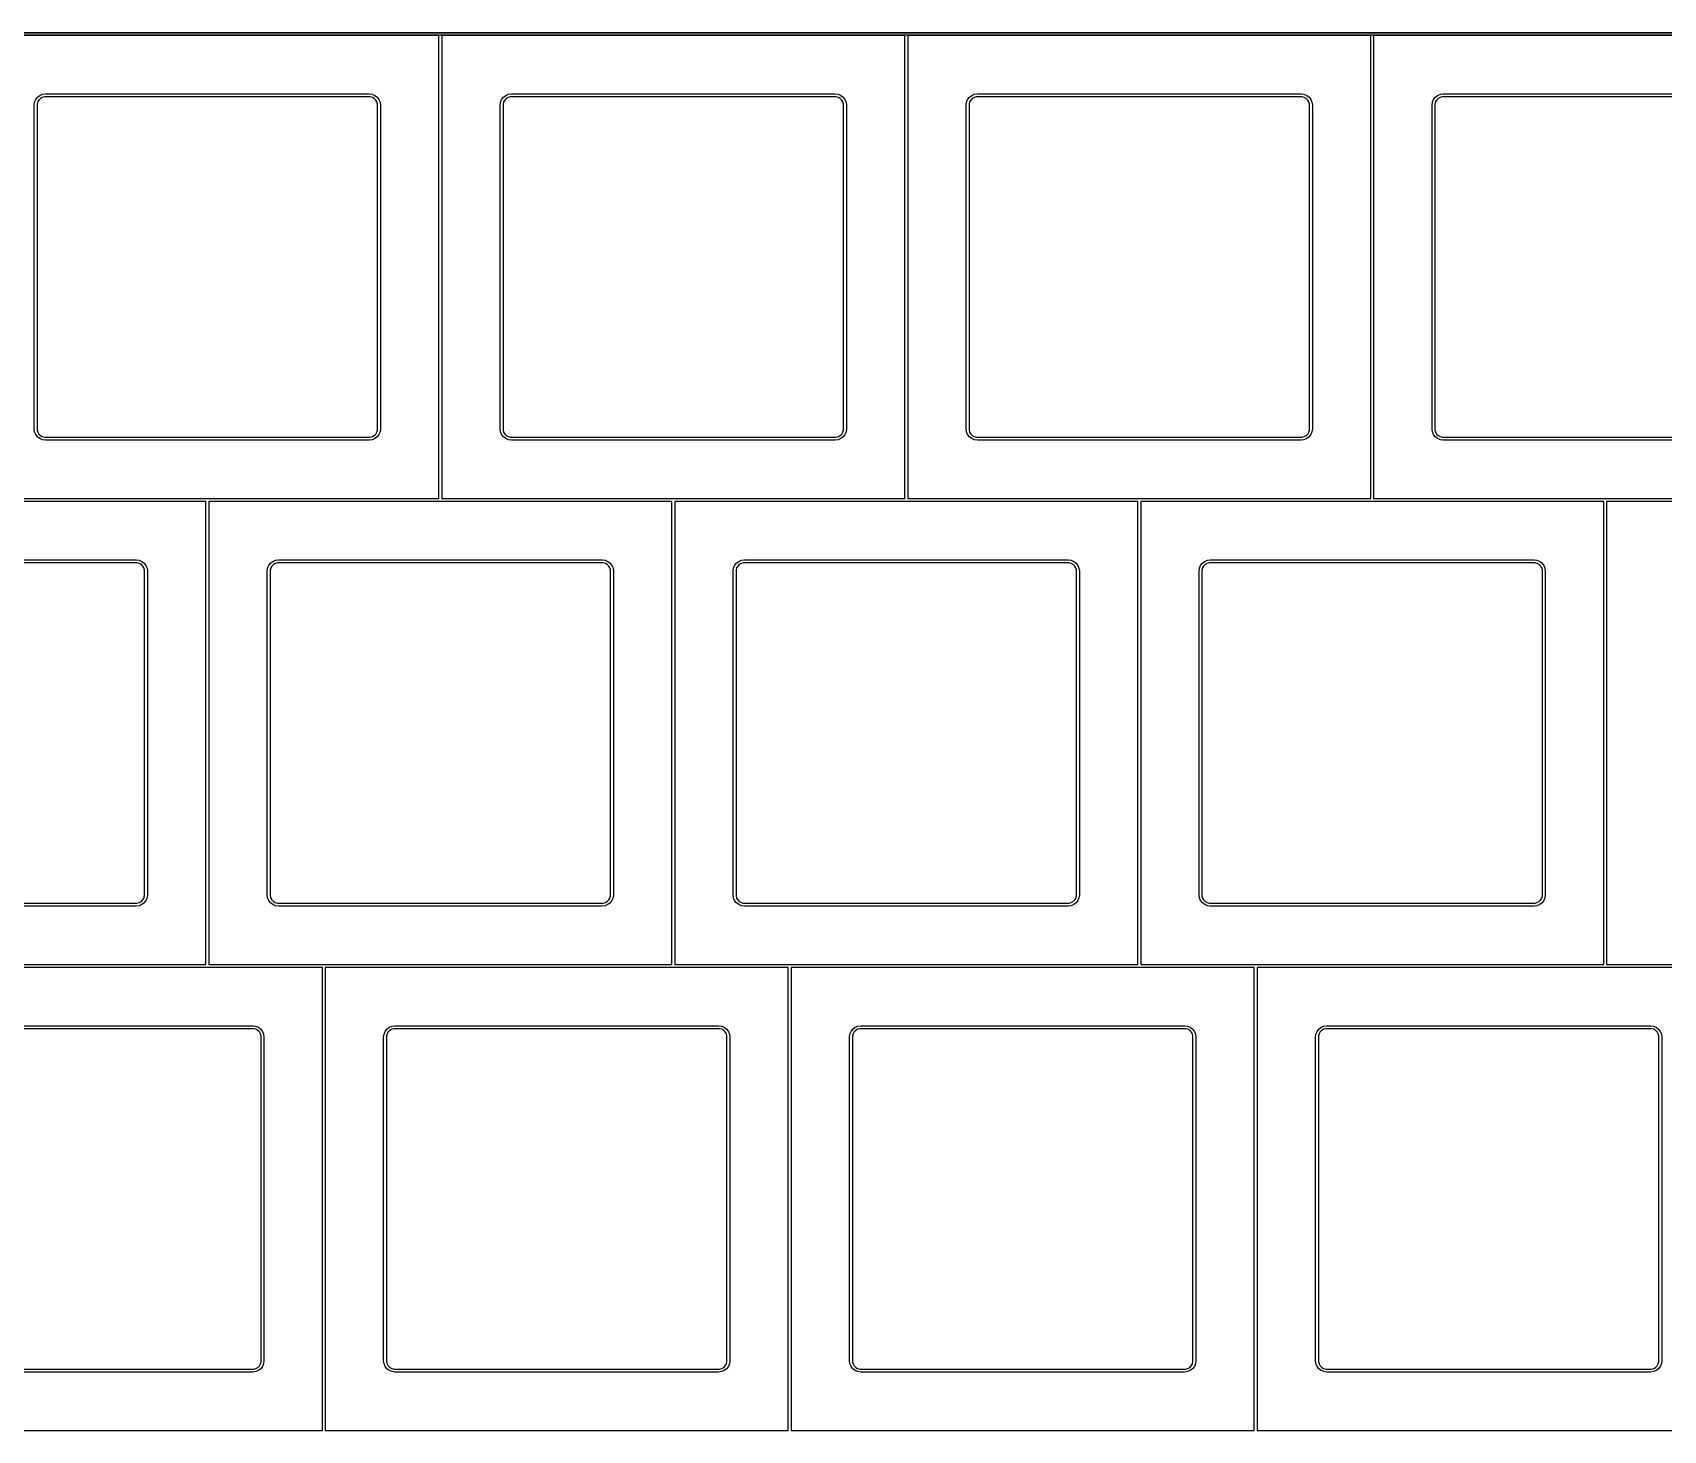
# Model space of a CAD drawing. Extents: x -14 to 295, y -179 to 10.
# Drawn here: x 144.9 to 211.4, y -47.4 to 9.6 of the extents above; entities that cross this region are included whole.
import ezdxf

# ---------------------------------------------------------------- set-up
doc = ezdxf.new("R2010")
doc.units = 0
doc.layers.add('BLACK', color=7, linetype='CONTINUOUS')

msp = doc.modelspace()

# ---------------------------------------------------------------- linework, layer by layer
at = {"layer": 'BLACK', "linetype": 'CONTINUOUS'}
for p, q in [((-1.25, 9.55), (294, 9.55)), ((294, 9.45), (-1.25, 9.45)), ((142.5, 9.56), (161.5, 9.56)), ((161.44, 9.44), (142.56, 9.44)), ((161.44, -9.44), (161.44, 9.44)), ((161.5, 9.56), (180.5, 9.56)), ((161.56, 9.44), (161.56, -9.44)), ((180.44, 9.44), (161.56, 9.44)), ((180.44, -9.44), (180.44, 9.44)), ((180.5, 9.56), (199.5, 9.56)), ((180.56, 9.44), (180.56, -9.44)), ((199.44, 9.44), (180.56, 9.44)), ((199.44, -9.44), (199.44, 9.44)), ((199.5, 9.56), (218.5, 9.56)), ((199.56, 9.44), (199.56, -9.44)), ((218.44, 9.44), (199.56, 9.44)), ((144.94, 6.6), (144.955674, 6.719057)), ((144.955674, 6.719057), (145.001628, 6.83)), ((145.001628, 6.83), (145.074731, 6.925269)), ((145.08317, 6.731235), (145.06, 6.644762)), ((145.074731, 6.925269), (145.17, 6.998372)), ((145.127932, 6.808765), (145.08317, 6.731235)), ((145.191235, 6.872068), (145.127932, 6.808765)), ((145.17, 6.998372), (145.280943, 7.044326)), ((145.268765, 6.91683), (145.191235, 6.872068)), ((145.355238, 6.94), (145.268765, 6.91683)), ((145.280943, 7.044326), (145.4, 7.06)), ((145.4, 6.94), (145.355238, 6.94)), ((145.4, 7.06), (158.6, 7.06)), ((158.6, 6.94), (145.4, 6.94)), ((158.6, 7.06), (158.719057, 7.044326)), ((158.644762, 6.94), (158.6, 6.94)), ((158.731235, 6.91683), (158.644762, 6.94)), ((158.719057, 7.044326), (158.83, 6.998372)), ((158.808765, 6.872068), (158.731235, 6.91683)), ((158.872068, 6.808765), (158.808765, 6.872068)), ((158.83, 6.998372), (158.925269, 6.925269)), ((158.91683, 6.731235), (158.872068, 6.808765)), ((158.94, 6.644762), (158.91683, 6.731235)), ((158.925269, 6.925269), (158.998372, 6.83)), ((158.998372, 6.83), (159.044326, 6.719057)), ((159.044326, 6.719057), (159.06, 6.6)), ((163.94, 6.6), (163.955674, 6.719057)), ((163.955674, 6.719057), (164.001628, 6.83)), ((164.001628, 6.83), (164.074731, 6.925269)), ((164.08317, 6.731235), (164.06, 6.644762)), ((164.074731, 6.925269), (164.17, 6.998372)), ((164.127932, 6.808765), (164.08317, 6.731235)), ((164.191235, 6.872068), (164.127932, 6.808765)), ((164.17, 6.998372), (164.280943, 7.044326)), ((164.268765, 6.91683), (164.191235, 6.872068)), ((164.355238, 6.94), (164.268765, 6.91683)), ((164.280943, 7.044326), (164.4, 7.06)), ((164.4, 6.94), (164.355238, 6.94)), ((164.4, 7.06), (177.6, 7.06)), ((177.6, 6.94), (164.4, 6.94)), ((177.6, 7.06), (177.719057, 7.044326)), ((177.644762, 6.94), (177.6, 6.94)), ((177.731235, 6.91683), (177.644762, 6.94)), ((177.719057, 7.044326), (177.83, 6.998372)), ((177.808765, 6.872068), (177.731235, 6.91683)), ((177.872068, 6.808765), (177.808765, 6.872068)), ((177.83, 6.998372), (177.925269, 6.925269)), ((177.91683, 6.731235), (177.872068, 6.808765)), ((177.94, 6.644762), (177.91683, 6.731235)), ((177.925269, 6.925269), (177.998372, 6.83)), ((177.998372, 6.83), (178.044326, 6.719057)), ((178.044326, 6.719057), (178.06, 6.6)), ((182.94, 6.6), (182.955674, 6.719057)), ((182.955674, 6.719057), (183.001628, 6.83)), ((183.001628, 6.83), (183.074731, 6.925269)), ((183.08317, 6.731235), (183.06, 6.644762)), ((183.074731, 6.925269), (183.17, 6.998372)), ((183.127932, 6.808765), (183.08317, 6.731235)), ((183.191235, 6.872068), (183.127932, 6.808765)), ((183.17, 6.998372), (183.280943, 7.044326)), ((183.268765, 6.91683), (183.191235, 6.872068)), ((183.355238, 6.94), (183.268765, 6.91683)), ((183.280943, 7.044326), (183.4, 7.06)), ((183.4, 6.94), (183.355238, 6.94)), ((183.4, 7.06), (196.6, 7.06)), ((196.6, 6.94), (183.4, 6.94)), ((196.6, 7.06), (196.719057, 7.044326)), ((196.644762, 6.94), (196.6, 6.94)), ((196.731235, 6.91683), (196.644762, 6.94)), ((196.719057, 7.044326), (196.83, 6.998372)), ((196.808765, 6.872068), (196.731235, 6.91683)), ((196.872068, 6.808765), (196.808765, 6.872068)), ((196.83, 6.998372), (196.925269, 6.925269)), ((196.91683, 6.731235), (196.872068, 6.808765)), ((196.94, 6.644762), (196.91683, 6.731235)), ((196.925269, 6.925269), (196.998372, 6.83)), ((196.998372, 6.83), (197.044326, 6.719057)), ((197.044326, 6.719057), (197.06, 6.6)), ((201.94, 6.6), (201.955674, 6.719057)), ((201.955674, 6.719057), (202.001628, 6.83)), ((202.001628, 6.83), (202.074731, 6.925269)), ((202.08317, 6.731235), (202.06, 6.644762)), ((202.074731, 6.925269), (202.17, 6.998372)), ((202.127932, 6.808765), (202.08317, 6.731235)), ((202.191235, 6.872068), (202.127932, 6.808765)), ((202.17, 6.998372), (202.280943, 7.044326)), ((202.268765, 6.91683), (202.191235, 6.872068)), ((202.355238, 6.94), (202.268765, 6.91683)), ((202.280943, 7.044326), (202.4, 7.06)), ((202.4, 6.94), (202.355238, 6.94)), ((202.4, 7.06), (215.6, 7.06)), ((215.6, 6.94), (202.4, 6.94)), ((144.94, -6.6), (144.94, 6.6)), ((145.06, 6.644762), (145.06, 6.6)), ((145.06, 6.6), (145.06, -6.6)), ((158.94, 6.6), (158.94, 6.644762)), ((158.94, -6.6), (158.94, 6.6)), ((159.06, 6.6), (159.06, -6.6)), ((163.94, -6.6), (163.94, 6.6)), ((164.06, 6.644762), (164.06, 6.6)), ((164.06, 6.6), (164.06, -6.6)), ((177.94, 6.6), (177.94, 6.644762)), ((177.94, -6.6), (177.94, 6.6)), ((178.06, 6.6), (178.06, -6.6)), ((182.94, -6.6), (182.94, 6.6)), ((183.06, 6.644762), (183.06, 6.6)), ((183.06, 6.6), (183.06, -6.6)), ((196.94, 6.6), (196.94, 6.644762)), ((196.94, -6.6), (196.94, 6.6)), ((197.06, 6.6), (197.06, -6.6)), ((201.94, -6.6), (201.94, 6.6)), ((202.06, 6.644762), (202.06, 6.6)), ((202.06, 6.6), (202.06, -6.6)), ((144.955674, -6.719057), (144.94, -6.6)), ((145.06, -6.6), (145.06, -6.644762)), ((145.06, -6.644762), (145.08317, -6.731235)), ((158.91683, -6.731235), (158.94, -6.644762)), ((158.94, -6.644762), (158.94, -6.6)), ((159.06, -6.6), (159.044326, -6.719057)), ((163.955674, -6.719057), (163.94, -6.6)), ((164.06, -6.6), (164.06, -6.644762)), ((164.06, -6.644762), (164.08317, -6.731235)), ((177.91683, -6.731235), (177.94, -6.644762)), ((177.94, -6.644762), (177.94, -6.6)), ((178.06, -6.6), (178.044326, -6.719057)), ((182.955674, -6.719057), (182.94, -6.6)), ((183.06, -6.6), (183.06, -6.644762)), ((183.06, -6.644762), (183.08317, -6.731235)), ((196.91683, -6.731235), (196.94, -6.644762)), ((196.94, -6.644762), (196.94, -6.6)), ((197.06, -6.6), (197.044326, -6.719057)), ((201.955674, -6.719057), (201.94, -6.6)), ((202.06, -6.6), (202.06, -6.644762)), ((202.06, -6.644762), (202.08317, -6.731235)), ((145.001628, -6.83), (144.955674, -6.719057)), ((145.074731, -6.925269), (145.001628, -6.83)), ((145.17, -6.998372), (145.074731, -6.925269)), ((145.08317, -6.731235), (145.127932, -6.808765)), ((145.127932, -6.808765), (145.191235, -6.872068)), ((145.280943, -7.044326), (145.17, -6.998372)), ((145.191235, -6.872068), (145.268765, -6.91683)), ((145.268765, -6.91683), (145.355238, -6.94)), ((145.4, -7.06), (145.280943, -7.044326)), ((145.355238, -6.94), (145.4, -6.94)), ((145.4, -6.94), (158.6, -6.94)), ((158.6, -7.06), (145.4, -7.06)), ((158.6, -6.94), (158.644762, -6.94)), ((158.719057, -7.044326), (158.6, -7.06)), ((158.644762, -6.94), (158.731235, -6.91683)), ((158.83, -6.998372), (158.719057, -7.044326)), ((158.731235, -6.91683), (158.808765, -6.872068)), ((158.808765, -6.872068), (158.872068, -6.808765)), ((158.925269, -6.925269), (158.83, -6.998372)), ((158.872068, -6.808765), (158.91683, -6.731235)), ((158.998372, -6.83), (158.925269, -6.925269)), ((159.044326, -6.719057), (158.998372, -6.83)), ((164.001628, -6.83), (163.955674, -6.719057)), ((164.074731, -6.925269), (164.001628, -6.83)), ((164.17, -6.998372), (164.074731, -6.925269)), ((164.08317, -6.731235), (164.127932, -6.808765)), ((164.127932, -6.808765), (164.191235, -6.872068)), ((164.280943, -7.044326), (164.17, -6.998372)), ((164.191235, -6.872068), (164.268765, -6.91683)), ((164.268765, -6.91683), (164.355238, -6.94)), ((164.4, -7.06), (164.280943, -7.044326)), ((164.355238, -6.94), (164.4, -6.94)), ((164.4, -6.94), (177.6, -6.94)), ((177.6, -7.06), (164.4, -7.06)), ((177.6, -6.94), (177.644762, -6.94)), ((177.719057, -7.044326), (177.6, -7.06)), ((177.644762, -6.94), (177.731235, -6.91683)), ((177.83, -6.998372), (177.719057, -7.044326)), ((177.731235, -6.91683), (177.808765, -6.872068)), ((177.808765, -6.872068), (177.872068, -6.808765)), ((177.925269, -6.925269), (177.83, -6.998372)), ((177.872068, -6.808765), (177.91683, -6.731235)), ((177.998372, -6.83), (177.925269, -6.925269)), ((178.044326, -6.719057), (177.998372, -6.83)), ((183.001628, -6.83), (182.955674, -6.719057)), ((183.074731, -6.925269), (183.001628, -6.83)), ((183.17, -6.998372), (183.074731, -6.925269)), ((183.08317, -6.731235), (183.127932, -6.808765)), ((183.127932, -6.808765), (183.191235, -6.872068)), ((183.280943, -7.044326), (183.17, -6.998372)), ((183.191235, -6.872068), (183.268765, -6.91683)), ((183.268765, -6.91683), (183.355238, -6.94)), ((183.4, -7.06), (183.280943, -7.044326)), ((183.355238, -6.94), (183.4, -6.94)), ((183.4, -6.94), (196.6, -6.94)), ((196.6, -7.06), (183.4, -7.06)), ((196.6, -6.94), (196.644762, -6.94)), ((196.719057, -7.044326), (196.6, -7.06)), ((196.644762, -6.94), (196.731235, -6.91683)), ((196.83, -6.998372), (196.719057, -7.044326)), ((196.731235, -6.91683), (196.808765, -6.872068)), ((196.808765, -6.872068), (196.872068, -6.808765)), ((196.925269, -6.925269), (196.83, -6.998372)), ((196.872068, -6.808765), (196.91683, -6.731235)), ((196.998372, -6.83), (196.925269, -6.925269)), ((197.044326, -6.719057), (196.998372, -6.83)), ((202.001628, -6.83), (201.955674, -6.719057)), ((202.074731, -6.925269), (202.001628, -6.83)), ((202.17, -6.998372), (202.074731, -6.925269)), ((202.08317, -6.731235), (202.127932, -6.808765)), ((202.127932, -6.808765), (202.191235, -6.872068)), ((202.280943, -7.044326), (202.17, -6.998372)), ((202.191235, -6.872068), (202.268765, -6.91683)), ((202.268765, -6.91683), (202.355238, -6.94)), ((202.4, -7.06), (202.280943, -7.044326)), ((202.355238, -6.94), (202.4, -6.94)), ((202.4, -6.94), (215.6, -6.94)), ((215.6, -7.06), (202.4, -7.06)), ((151.94, -9.56), (142.5, -9.56)), ((142.56, -9.44), (152, -9.44)), ((151.94, -28.44), (151.94, -9.56)), ((152, -9.44), (161.44, -9.44)), ((152.06, -9.56), (152.06, -28.44)), ((161.5, -9.56), (152.06, -9.56)), ((170.94, -9.56), (161.5, -9.56)), ((161.56, -9.44), (171, -9.44)), ((170.94, -28.44), (170.94, -9.56)), ((171, -9.44), (180.44, -9.44)), ((171.06, -9.56), (171.06, -28.44)), ((180.5, -9.56), (171.06, -9.56)), ((189.94, -9.56), (180.5, -9.56)), ((180.56, -9.44), (190, -9.44)), ((189.94, -28.44), (189.94, -9.56)), ((190, -9.44), (199.44, -9.44)), ((190.06, -9.56), (190.06, -28.44)), ((199.5, -9.56), (190.06, -9.56)), ((208.94, -9.56), (199.5, -9.56)), ((199.56, -9.44), (209, -9.44)), ((208.94, -28.44), (208.94, -9.56)), ((209, -9.44), (218.44, -9.44)), ((209.06, -9.56), (209.06, -28.44)), ((218.5, -9.56), (209.06, -9.56)), ((135.9, -11.94), (149.1, -11.94)), ((149.1, -11.94), (149.219057, -11.955674)), ((149.219057, -11.955674), (149.33, -12.001628)), ((154.67, -12.001628), (154.780943, -11.955674)), ((154.780943, -11.955674), (154.9, -11.94)), ((154.9, -11.94), (168.1, -11.94)), ((168.1, -11.94), (168.219057, -11.955674)), ((168.219057, -11.955674), (168.33, -12.001628)), ((173.67, -12.001628), (173.780943, -11.955674)), ((173.780943, -11.955674), (173.9, -11.94)), ((173.9, -11.94), (187.1, -11.94)), ((187.1, -11.94), (187.219057, -11.955674)), ((187.219057, -11.955674), (187.33, -12.001628)), ((192.67, -12.001628), (192.780943, -11.955674)), ((192.780943, -11.955674), (192.9, -11.94)), ((192.9, -11.94), (206.1, -11.94)), ((206.1, -11.94), (206.219057, -11.955674)), ((206.219057, -11.955674), (206.33, -12.001628)), ((149.1, -12.06), (135.9, -12.06)), ((149.144762, -12.06), (149.1, -12.06)), ((149.231235, -12.08317), (149.144762, -12.06)), ((149.308765, -12.127932), (149.231235, -12.08317)), ((149.372068, -12.191235), (149.308765, -12.127932)), ((149.33, -12.001628), (149.425269, -12.074731)), ((149.41683, -12.268765), (149.372068, -12.191235)), ((149.44, -12.355238), (149.41683, -12.268765)), ((149.425269, -12.074731), (149.498372, -12.17)), ((149.44, -12.4), (149.44, -12.355238)), ((149.44, -25.6), (149.44, -12.4)), ((149.498372, -12.17), (149.544326, -12.280943)), ((149.544326, -12.280943), (149.56, -12.4)), ((149.56, -12.4), (149.56, -25.6)), ((154.44, -12.4), (154.455674, -12.280943)), ((154.44, -25.6), (154.44, -12.4)), ((154.455674, -12.280943), (154.501628, -12.17)), ((154.501628, -12.17), (154.574731, -12.074731)), ((154.58317, -12.268765), (154.56, -12.355238)), ((154.56, -12.355238), (154.56, -12.4)), ((154.56, -12.4), (154.56, -25.6)), ((154.574731, -12.074731), (154.67, -12.001628)), ((154.627932, -12.191235), (154.58317, -12.268765)), ((154.691235, -12.127932), (154.627932, -12.191235)), ((154.768765, -12.08317), (154.691235, -12.127932)), ((154.855238, -12.06), (154.768765, -12.08317)), ((154.9, -12.06), (154.855238, -12.06)), ((168.1, -12.06), (154.9, -12.06)), ((168.144762, -12.06), (168.1, -12.06)), ((168.231235, -12.08317), (168.144762, -12.06)), ((168.308765, -12.127932), (168.231235, -12.08317)), ((168.372068, -12.191235), (168.308765, -12.127932)), ((168.33, -12.001628), (168.425269, -12.074731)), ((168.41683, -12.268765), (168.372068, -12.191235)), ((168.44, -12.355238), (168.41683, -12.268765)), ((168.425269, -12.074731), (168.498372, -12.17)), ((168.44, -12.4), (168.44, -12.355238)), ((168.44, -25.6), (168.44, -12.4)), ((168.498372, -12.17), (168.544326, -12.280943)), ((168.544326, -12.280943), (168.56, -12.4)), ((168.56, -12.4), (168.56, -25.6)), ((173.44, -12.4), (173.455674, -12.280943)), ((173.44, -25.6), (173.44, -12.4)), ((173.455674, -12.280943), (173.501628, -12.17)), ((173.501628, -12.17), (173.574731, -12.074731)), ((173.58317, -12.268765), (173.56, -12.355238)), ((173.56, -12.355238), (173.56, -12.4)), ((173.56, -12.4), (173.56, -25.6)), ((173.574731, -12.074731), (173.67, -12.001628)), ((173.627932, -12.191235), (173.58317, -12.268765)), ((173.691235, -12.127932), (173.627932, -12.191235)), ((173.768765, -12.08317), (173.691235, -12.127932)), ((173.855238, -12.06), (173.768765, -12.08317)), ((173.9, -12.06), (173.855238, -12.06)), ((187.1, -12.06), (173.9, -12.06)), ((187.144762, -12.06), (187.1, -12.06)), ((187.231235, -12.08317), (187.144762, -12.06)), ((187.308765, -12.127932), (187.231235, -12.08317)), ((187.372068, -12.191235), (187.308765, -12.127932)), ((187.33, -12.001628), (187.425269, -12.074731)), ((187.41683, -12.268765), (187.372068, -12.191235)), ((187.44, -12.355238), (187.41683, -12.268765)), ((187.425269, -12.074731), (187.498372, -12.17)), ((187.44, -12.4), (187.44, -12.355238)), ((187.44, -25.6), (187.44, -12.4)), ((187.498372, -12.17), (187.544326, -12.280943)), ((187.544326, -12.280943), (187.56, -12.4)), ((187.56, -12.4), (187.56, -25.6)), ((192.44, -12.4), (192.455674, -12.280943)), ((192.44, -25.6), (192.44, -12.4)), ((192.455674, -12.280943), (192.501628, -12.17)), ((192.501628, -12.17), (192.574731, -12.074731)), ((192.58317, -12.268765), (192.56, -12.355238)), ((192.56, -12.355238), (192.56, -12.4)), ((192.56, -12.4), (192.56, -25.6)), ((192.574731, -12.074731), (192.67, -12.001628)), ((192.627932, -12.191235), (192.58317, -12.268765)), ((192.691235, -12.127932), (192.627932, -12.191235)), ((192.768765, -12.08317), (192.691235, -12.127932)), ((192.855238, -12.06), (192.768765, -12.08317)), ((192.9, -12.06), (192.855238, -12.06)), ((206.1, -12.06), (192.9, -12.06)), ((206.144762, -12.06), (206.1, -12.06)), ((206.231235, -12.08317), (206.144762, -12.06)), ((206.308765, -12.127932), (206.231235, -12.08317)), ((206.372068, -12.191235), (206.308765, -12.127932)), ((206.33, -12.001628), (206.425269, -12.074731)), ((206.41683, -12.268765), (206.372068, -12.191235)), ((206.44, -12.355238), (206.41683, -12.268765)), ((206.425269, -12.074731), (206.498372, -12.17)), ((206.44, -12.4), (206.44, -12.355238)), ((206.44, -25.6), (206.44, -12.4)), ((206.498372, -12.17), (206.544326, -12.280943)), ((206.544326, -12.280943), (206.56, -12.4)), ((206.56, -12.4), (206.56, -25.6)), ((149.144762, -25.94), (149.231235, -25.91683)), ((149.231235, -25.91683), (149.308765, -25.872068)), ((149.308765, -25.872068), (149.372068, -25.808765)), ((149.425269, -25.925269), (149.33, -25.998372)), ((149.372068, -25.808765), (149.41683, -25.731235)), ((149.41683, -25.731235), (149.44, -25.644762)), ((149.498372, -25.83), (149.425269, -25.925269)), ((149.44, -25.644762), (149.44, -25.6)), ((149.544326, -25.719057), (149.498372, -25.83)), ((149.56, -25.6), (149.544326, -25.719057)), ((154.455674, -25.719057), (154.44, -25.6)), ((154.501628, -25.83), (154.455674, -25.719057)), ((154.574731, -25.925269), (154.501628, -25.83)), ((154.56, -25.6), (154.56, -25.644762)), ((154.56, -25.644762), (154.58317, -25.731235)), ((154.67, -25.998372), (154.574731, -25.925269)), ((154.58317, -25.731235), (154.627932, -25.808765)), ((154.627932, -25.808765), (154.691235, -25.872068)), ((154.691235, -25.872068), (154.768765, -25.91683)), ((154.768765, -25.91683), (154.855238, -25.94)), ((168.144762, -25.94), (168.231235, -25.91683)), ((168.231235, -25.91683), (168.308765, -25.872068)), ((168.308765, -25.872068), (168.372068, -25.808765)), ((168.425269, -25.925269), (168.33, -25.998372)), ((168.372068, -25.808765), (168.41683, -25.731235)), ((168.41683, -25.731235), (168.44, -25.644762)), ((168.498372, -25.83), (168.425269, -25.925269)), ((168.44, -25.644762), (168.44, -25.6)), ((168.544326, -25.719057), (168.498372, -25.83)), ((168.56, -25.6), (168.544326, -25.719057)), ((173.455674, -25.719057), (173.44, -25.6)), ((173.501628, -25.83), (173.455674, -25.719057)), ((173.574731, -25.925269), (173.501628, -25.83)), ((173.56, -25.6), (173.56, -25.644762)), ((173.56, -25.644762), (173.58317, -25.731235)), ((173.67, -25.998372), (173.574731, -25.925269)), ((173.58317, -25.731235), (173.627932, -25.808765)), ((173.627932, -25.808765), (173.691235, -25.872068)), ((173.691235, -25.872068), (173.768765, -25.91683)), ((173.768765, -25.91683), (173.855238, -25.94)), ((187.144762, -25.94), (187.231235, -25.91683)), ((187.231235, -25.91683), (187.308765, -25.872068)), ((187.308765, -25.872068), (187.372068, -25.808765)), ((187.425269, -25.925269), (187.33, -25.998372)), ((187.372068, -25.808765), (187.41683, -25.731235)), ((187.41683, -25.731235), (187.44, -25.644762)), ((187.498372, -25.83), (187.425269, -25.925269)), ((187.44, -25.644762), (187.44, -25.6)), ((187.544326, -25.719057), (187.498372, -25.83)), ((187.56, -25.6), (187.544326, -25.719057)), ((192.455674, -25.719057), (192.44, -25.6)), ((192.501628, -25.83), (192.455674, -25.719057)), ((192.574731, -25.925269), (192.501628, -25.83)), ((192.56, -25.6), (192.56, -25.644762)), ((192.56, -25.644762), (192.58317, -25.731235)), ((192.67, -25.998372), (192.574731, -25.925269)), ((192.58317, -25.731235), (192.627932, -25.808765)), ((192.627932, -25.808765), (192.691235, -25.872068)), ((192.691235, -25.872068), (192.768765, -25.91683)), ((192.768765, -25.91683), (192.855238, -25.94)), ((206.144762, -25.94), (206.231235, -25.91683)), ((206.231235, -25.91683), (206.308765, -25.872068)), ((206.308765, -25.872068), (206.372068, -25.808765)), ((206.425269, -25.925269), (206.33, -25.998372)), ((206.372068, -25.808765), (206.41683, -25.731235)), ((206.41683, -25.731235), (206.44, -25.644762)), ((206.498372, -25.83), (206.425269, -25.925269)), ((206.44, -25.644762), (206.44, -25.6)), ((206.544326, -25.719057), (206.498372, -25.83)), ((206.56, -25.6), (206.544326, -25.719057)), ((135.9, -25.94), (149.1, -25.94)), ((149.1, -26.06), (135.9, -26.06)), ((149.1, -25.94), (149.144762, -25.94)), ((149.219057, -26.044326), (149.1, -26.06)), ((149.33, -25.998372), (149.219057, -26.044326)), ((154.780943, -26.044326), (154.67, -25.998372)), ((154.9, -26.06), (154.780943, -26.044326)), ((154.855238, -25.94), (154.9, -25.94)), ((154.9, -25.94), (168.1, -25.94)), ((168.1, -26.06), (154.9, -26.06)), ((168.1, -25.94), (168.144762, -25.94)), ((168.219057, -26.044326), (168.1, -26.06)), ((168.33, -25.998372), (168.219057, -26.044326)), ((173.780943, -26.044326), (173.67, -25.998372)), ((173.9, -26.06), (173.780943, -26.044326)), ((173.855238, -25.94), (173.9, -25.94)), ((173.9, -25.94), (187.1, -25.94)), ((187.1, -26.06), (173.9, -26.06)), ((187.1, -25.94), (187.144762, -25.94)), ((187.219057, -26.044326), (187.1, -26.06)), ((187.33, -25.998372), (187.219057, -26.044326)), ((192.780943, -26.044326), (192.67, -25.998372)), ((192.9, -26.06), (192.780943, -26.044326)), ((192.855238, -25.94), (192.9, -25.94)), ((192.9, -25.94), (206.1, -25.94)), ((206.1, -26.06), (192.9, -26.06)), ((206.1, -25.94), (206.144762, -25.94)), ((206.219057, -26.044326), (206.1, -26.06)), ((206.33, -25.998372), (206.219057, -26.044326)), ((137.75, -28.44), (151.94, -28.44)), ((152, -28.56), (137.81, -28.56)), ((156.69, -28.56), (152, -28.56)), ((152.06, -28.44), (156.75, -28.44)), ((156.69, -47.44), (156.69, -28.56)), ((156.75, -28.44), (170.94, -28.44)), ((156.81, -28.56), (156.81, -47.44)), ((171, -28.56), (156.81, -28.56)), ((175.69, -28.56), (171, -28.56)), ((171.06, -28.44), (175.75, -28.44)), ((175.69, -47.44), (175.69, -28.56)), ((175.75, -28.44), (189.94, -28.44)), ((175.81, -28.56), (175.81, -47.44)), ((190, -28.56), (175.81, -28.56)), ((194.69, -28.56), (190, -28.56)), ((190.06, -28.44), (194.75, -28.44)), ((194.69, -47.44), (194.69, -28.56)), ((194.75, -28.44), (208.94, -28.44)), ((194.81, -28.56), (194.81, -47.44)), ((209, -28.56), (194.81, -28.56)), ((213.69, -28.56), (209, -28.56)), ((209.06, -28.44), (213.75, -28.44)), ((140.65, -30.94), (153.85, -30.94)), ((153.85, -31.06), (140.65, -31.06)), ((153.85, -30.94), (153.969057, -30.955674)), ((153.894762, -31.06), (153.85, -31.06)), ((153.981235, -31.08317), (153.894762, -31.06)), ((153.969057, -30.955674), (154.08, -31.001628)), ((154.058765, -31.127932), (153.981235, -31.08317)), ((154.122068, -31.191235), (154.058765, -31.127932)), ((154.08, -31.001628), (154.175269, -31.074731)), ((154.16683, -31.268765), (154.122068, -31.191235)), ((154.175269, -31.074731), (154.248372, -31.17)), ((154.248372, -31.17), (154.294326, -31.280943)), ((159.205674, -31.280943), (159.251628, -31.17)), ((159.251628, -31.17), (159.324731, -31.074731)), ((159.324731, -31.074731), (159.42, -31.001628)), ((159.377932, -31.191235), (159.33317, -31.268765)), ((159.441235, -31.127932), (159.377932, -31.191235)), ((159.42, -31.001628), (159.530943, -30.955674)), ((159.518765, -31.08317), (159.441235, -31.127932)), ((159.605238, -31.06), (159.518765, -31.08317)), ((159.530943, -30.955674), (159.65, -30.94)), ((159.65, -31.06), (159.605238, -31.06)), ((159.65, -30.94), (172.85, -30.94)), ((172.85, -31.06), (159.65, -31.06)), ((172.85, -30.94), (172.969057, -30.955674)), ((172.894762, -31.06), (172.85, -31.06)), ((172.981235, -31.08317), (172.894762, -31.06)), ((172.969057, -30.955674), (173.08, -31.001628)), ((173.058765, -31.127932), (172.981235, -31.08317)), ((173.122068, -31.191235), (173.058765, -31.127932)), ((173.08, -31.001628), (173.175269, -31.074731)), ((173.16683, -31.268765), (173.122068, -31.191235)), ((173.175269, -31.074731), (173.248372, -31.17)), ((173.248372, -31.17), (173.294326, -31.280943)), ((178.205674, -31.280943), (178.251628, -31.17)), ((178.251628, -31.17), (178.324731, -31.074731)), ((178.324731, -31.074731), (178.42, -31.001628)), ((178.377932, -31.191235), (178.33317, -31.268765)), ((178.441235, -31.127932), (178.377932, -31.191235)), ((178.42, -31.001628), (178.530943, -30.955674)), ((178.518765, -31.08317), (178.441235, -31.127932)), ((178.605238, -31.06), (178.518765, -31.08317)), ((178.530943, -30.955674), (178.65, -30.94)), ((178.65, -31.06), (178.605238, -31.06)), ((178.65, -30.94), (191.85, -30.94)), ((191.85, -31.06), (178.65, -31.06)), ((191.85, -30.94), (191.969057, -30.955674)), ((191.894762, -31.06), (191.85, -31.06)), ((191.981235, -31.08317), (191.894762, -31.06)), ((191.969057, -30.955674), (192.08, -31.001628)), ((192.058765, -31.127932), (191.981235, -31.08317)), ((192.122068, -31.191235), (192.058765, -31.127932)), ((192.08, -31.001628), (192.175269, -31.074731)), ((192.16683, -31.268765), (192.122068, -31.191235)), ((192.175269, -31.074731), (192.248372, -31.17)), ((192.248372, -31.17), (192.294326, -31.280943)), ((197.205674, -31.280943), (197.251628, -31.17)), ((197.251628, -31.17), (197.324731, -31.074731)), ((197.324731, -31.074731), (197.42, -31.001628)), ((197.377932, -31.191235), (197.33317, -31.268765)), ((197.441235, -31.127932), (197.377932, -31.191235)), ((197.42, -31.001628), (197.530943, -30.955674)), ((197.518765, -31.08317), (197.441235, -31.127932)), ((197.605238, -31.06), (197.518765, -31.08317)), ((197.530943, -30.955674), (197.65, -30.94)), ((197.65, -31.06), (197.605238, -31.06)), ((197.65, -30.94), (210.85, -30.94)), ((210.85, -31.06), (197.65, -31.06)), ((210.85, -30.94), (210.969057, -30.955674)), ((210.894762, -31.06), (210.85, -31.06)), ((210.981235, -31.08317), (210.894762, -31.06)), ((210.969057, -30.955674), (211.08, -31.001628)), ((211.058765, -31.127932), (210.981235, -31.08317)), ((211.122068, -31.191235), (211.058765, -31.127932)), ((211.08, -31.001628), (211.175269, -31.074731)), ((211.16683, -31.268765), (211.122068, -31.191235)), ((211.175269, -31.074731), (211.248372, -31.17)), ((211.248372, -31.17), (211.294326, -31.280943)), ((154.19, -31.355238), (154.16683, -31.268765)), ((154.19, -31.4), (154.19, -31.355238)), ((154.19, -44.6), (154.19, -31.4)), ((154.294326, -31.280943), (154.31, -31.4)), ((154.31, -31.4), (154.31, -44.6)), ((159.19, -31.4), (159.205674, -31.280943)), ((159.19, -44.6), (159.19, -31.4)), ((159.33317, -31.268765), (159.31, -31.355238)), ((159.31, -31.355238), (159.31, -31.4)), ((159.31, -31.4), (159.31, -44.6)), ((173.19, -31.355238), (173.16683, -31.268765)), ((173.19, -31.4), (173.19, -31.355238)), ((173.19, -44.6), (173.19, -31.4)), ((173.294326, -31.280943), (173.31, -31.4)), ((173.31, -31.4), (173.31, -44.6)), ((178.19, -31.4), (178.205674, -31.280943)), ((178.19, -44.6), (178.19, -31.4)), ((178.33317, -31.268765), (178.31, -31.355238)), ((178.31, -31.355238), (178.31, -31.4)), ((178.31, -31.4), (178.31, -44.6)), ((192.19, -31.355238), (192.16683, -31.268765)), ((192.19, -31.4), (192.19, -31.355238)), ((192.19, -44.6), (192.19, -31.4)), ((192.294326, -31.280943), (192.31, -31.4)), ((192.31, -31.4), (192.31, -44.6)), ((197.19, -31.4), (197.205674, -31.280943)), ((197.19, -44.6), (197.19, -31.4)), ((197.33317, -31.268765), (197.31, -31.355238)), ((197.31, -31.355238), (197.31, -31.4)), ((197.31, -31.4), (197.31, -44.6)), ((211.19, -31.355238), (211.16683, -31.268765)), ((211.19, -31.4), (211.19, -31.355238)), ((211.19, -44.6), (211.19, -31.4)), ((211.294326, -31.280943), (211.31, -31.4)), ((211.31, -31.4), (211.31, -44.6)), ((140.65, -44.94), (153.85, -44.94)), ((153.85, -45.06), (140.65, -45.06)), ((153.85, -44.94), (153.894762, -44.94)), ((153.969057, -45.044326), (153.85, -45.06)), ((153.894762, -44.94), (153.981235, -44.91683)), ((154.08, -44.998372), (153.969057, -45.044326)), ((153.981235, -44.91683), (154.058765, -44.872068)), ((154.058765, -44.872068), (154.122068, -44.808765)), ((154.175269, -44.925269), (154.08, -44.998372)), ((154.122068, -44.808765), (154.16683, -44.731235)), ((154.16683, -44.731235), (154.19, -44.644762)), ((154.248372, -44.83), (154.175269, -44.925269)), ((154.19, -44.644762), (154.19, -44.6)), ((154.294326, -44.719057), (154.248372, -44.83)), ((154.31, -44.6), (154.294326, -44.719057)), ((159.205674, -44.719057), (159.19, -44.6)), ((159.251628, -44.83), (159.205674, -44.719057)), ((159.324731, -44.925269), (159.251628, -44.83)), ((159.31, -44.6), (159.31, -44.644762)), ((159.31, -44.644762), (159.33317, -44.731235)), ((159.42, -44.998372), (159.324731, -44.925269)), ((159.33317, -44.731235), (159.377932, -44.808765)), ((159.377932, -44.808765), (159.441235, -44.872068)), ((159.530943, -45.044326), (159.42, -44.998372)), ((159.441235, -44.872068), (159.518765, -44.91683)), ((159.518765, -44.91683), (159.605238, -44.94)), ((159.65, -45.06), (159.530943, -45.044326)), ((159.605238, -44.94), (159.65, -44.94)), ((159.65, -44.94), (172.85, -44.94)), ((172.85, -45.06), (159.65, -45.06)), ((172.85, -44.94), (172.894762, -44.94)), ((172.969057, -45.044326), (172.85, -45.06)), ((172.894762, -44.94), (172.981235, -44.91683)), ((173.08, -44.998372), (172.969057, -45.044326)), ((172.981235, -44.91683), (173.058765, -44.872068)), ((173.058765, -44.872068), (173.122068, -44.808765)), ((173.175269, -44.925269), (173.08, -44.998372)), ((173.122068, -44.808765), (173.16683, -44.731235)), ((173.16683, -44.731235), (173.19, -44.644762)), ((173.248372, -44.83), (173.175269, -44.925269)), ((173.19, -44.644762), (173.19, -44.6)), ((173.294326, -44.719057), (173.248372, -44.83)), ((173.31, -44.6), (173.294326, -44.719057)), ((178.205674, -44.719057), (178.19, -44.6)), ((178.251628, -44.83), (178.205674, -44.719057)), ((178.324731, -44.925269), (178.251628, -44.83)), ((178.31, -44.6), (178.31, -44.644762)), ((178.31, -44.644762), (178.33317, -44.731235)), ((178.42, -44.998372), (178.324731, -44.925269)), ((178.33317, -44.731235), (178.377932, -44.808765)), ((178.377932, -44.808765), (178.441235, -44.872068)), ((178.530943, -45.044326), (178.42, -44.998372)), ((178.441235, -44.872068), (178.518765, -44.91683)), ((178.518765, -44.91683), (178.605238, -44.94)), ((178.65, -45.06), (178.530943, -45.044326)), ((178.605238, -44.94), (178.65, -44.94)), ((178.65, -44.94), (191.85, -44.94)), ((191.85, -45.06), (178.65, -45.06)), ((191.85, -44.94), (191.894762, -44.94)), ((191.969057, -45.044326), (191.85, -45.06)), ((191.894762, -44.94), (191.981235, -44.91683)), ((192.08, -44.998372), (191.969057, -45.044326)), ((191.981235, -44.91683), (192.058765, -44.872068)), ((192.058765, -44.872068), (192.122068, -44.808765)), ((192.175269, -44.925269), (192.08, -44.998372)), ((192.122068, -44.808765), (192.16683, -44.731235)), ((192.16683, -44.731235), (192.19, -44.644762)), ((192.248372, -44.83), (192.175269, -44.925269)), ((192.19, -44.644762), (192.19, -44.6)), ((192.294326, -44.719057), (192.248372, -44.83)), ((192.31, -44.6), (192.294326, -44.719057)), ((197.205674, -44.719057), (197.19, -44.6)), ((197.251628, -44.83), (197.205674, -44.719057)), ((197.324731, -44.925269), (197.251628, -44.83)), ((197.31, -44.6), (197.31, -44.644762)), ((197.31, -44.644762), (197.33317, -44.731235)), ((197.42, -44.998372), (197.324731, -44.925269)), ((197.33317, -44.731235), (197.377932, -44.808765)), ((197.377932, -44.808765), (197.441235, -44.872068)), ((197.530943, -45.044326), (197.42, -44.998372)), ((197.441235, -44.872068), (197.518765, -44.91683)), ((197.518765, -44.91683), (197.605238, -44.94)), ((197.65, -45.06), (197.530943, -45.044326)), ((197.605238, -44.94), (197.65, -44.94)), ((197.65, -44.94), (210.85, -44.94)), ((210.85, -45.06), (197.65, -45.06)), ((210.85, -44.94), (210.894762, -44.94)), ((210.969057, -45.044326), (210.85, -45.06)), ((210.894762, -44.94), (210.981235, -44.91683)), ((211.08, -44.998372), (210.969057, -45.044326)), ((210.981235, -44.91683), (211.058765, -44.872068)), ((211.058765, -44.872068), (211.122068, -44.808765)), ((211.175269, -44.925269), (211.08, -44.998372)), ((211.122068, -44.808765), (211.16683, -44.731235)), ((211.16683, -44.731235), (211.19, -44.644762)), ((211.248372, -44.83), (211.175269, -44.925269)), ((211.19, -44.644762), (211.19, -44.6)), ((211.294326, -44.719057), (211.248372, -44.83)), ((211.31, -44.6), (211.294326, -44.719057)), ((137.81, -47.44), (147.25, -47.44)), ((147.25, -47.44), (156.69, -47.44)), ((156.81, -47.44), (166.25, -47.44)), ((166.25, -47.44), (175.69, -47.44)), ((175.81, -47.44), (185.25, -47.44)), ((185.25, -47.44), (194.69, -47.44)), ((194.81, -47.44), (204.25, -47.44)), ((204.25, -47.44), (213.69, -47.44))]:
    msp.add_line(p, q, dxfattribs=at)

doc.saveas('drawing.dxf')
